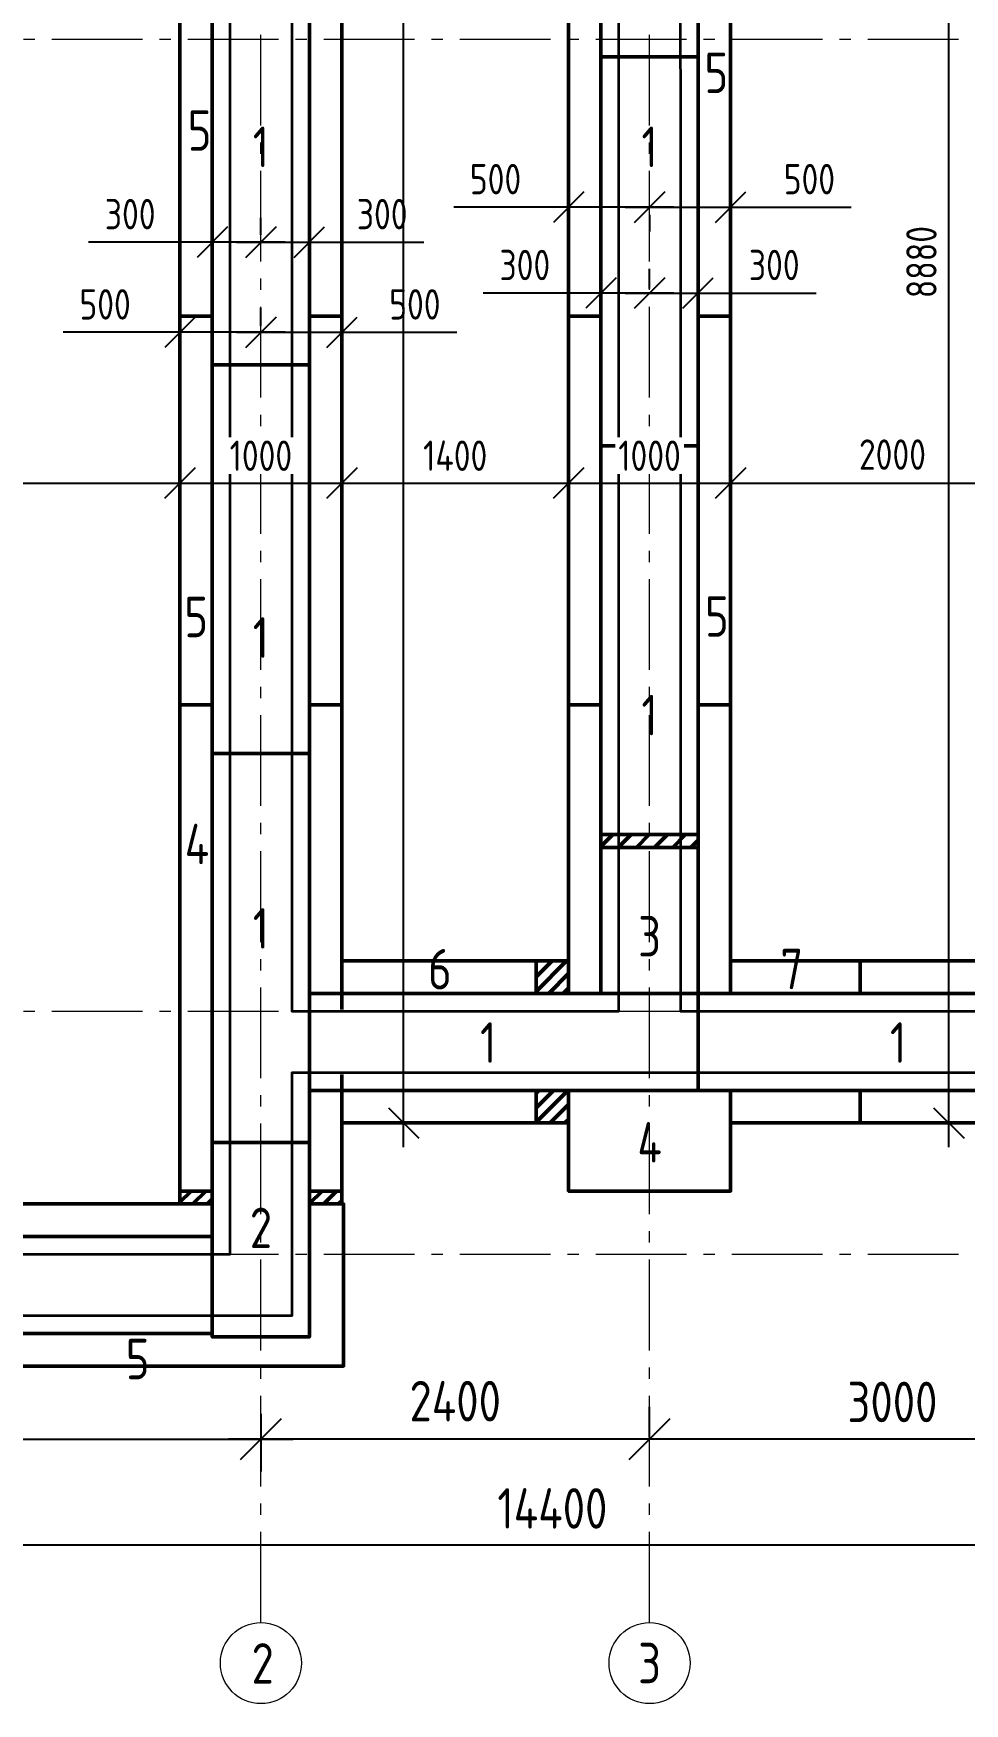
# Model space of a CAD drawing. Header units: millimetres. Extents: x 4900 to 46900, y 6489 to 36189.
# Drawn here: x 15318 to 21069, y 20044 to 30352 of the extents above; entities that cross this region are included whole.
import ezdxf

# ---------------------------------------------------------------- set-up
doc = ezdxf.new("R2010")
doc.units = ezdxf.units.MM
doc.linetypes.add('ГОСТ 2.303 6', pattern=[12, 8, -1.5, 1, -1.5])
for name, color, linetype, lineweight in [('Маркировка', 7, 'Continuous', 20), ('Размеры', 7, 'Continuous', 20), ('Стены', 7, 'Continuous', 35), ('ФБС', 4, 'Continuous', 50), ('ФЛ', 5, 'Continuous', 50)]:
    doc.layers.add(name, color=color, linetype=linetype, lineweight=lineweight)
doc.layers.add('Оси', color=3, linetype='Continuous')
doc.styles.add('ГОСТ 2.304', font='CS_Gost2304.shx')
doc.dimstyles.new('СПДС', dxfattribs={"dimscale": 100, "dimtxt": 2.5, "dimasz": 2.5, "dimexe": 2, "dimexo": 0.625, "dimgap": 1, "dimtad": 1, "dimdec": 0, "dimtxsty": 'ГОСТ 2.304', "dimblk": 'OBLIQUE', "dimblk1": 'OBLIQUE', "dimblk2": 'OBLIQUE', "dimcen": 2.5, "dimdle": 2, "dimadec": 0, "dimazin": 2, "dimtfac": 0.75, "dimtdec": 4, "dimtmove": 1, "dimatfit": 3, "dimfxl": 1, "dimtfill": 1, "dimtolj": 1, "dimarcsym": 1})

# ---------------------------------------------------------------- blocks, each defined once
blk = doc.blocks.new('_Oblique')
at = {"color": 0, "linetype": 'ByBlock', "lineweight": -2}
blk.add_line((-0.5, -0.5), (0.5, 0.5), dxfattribs=at)
blk = doc.blocks.new('*D26')
at = {"layer": 'Defpoints', "color": 0, "ltscale": 100}
for p in [(11323, 21895), (16723, 21895), (16723, 21676)]:
    blk.add_point(p, dxfattribs=at)
at = {"layer": 'Оси', "color": 0, "lineweight": -2, "ltscale": 100}
for p, q in [((11323, 21832), (11323, 21476)), ((16723, 21832), (16723, 21476)), ((11123, 21676), (16923, 21676))]:
    blk.add_line(p, q, dxfattribs=at)
at = {"layer": 'Оси', "color": 0, "lineweight": -2, "ltscale": 100, "xscale": 250, "yscale": 250, "zscale": 250, "rotation": 180}
blk.add_blockref('_Oblique', (11323, 21676), dxfattribs=at)
at = {"layer": 'Оси', "color": 0, "lineweight": -2, "ltscale": 100, "xscale": 250, "yscale": 250, "zscale": 250}
blk.add_blockref('_Oblique', (16723, 21676), dxfattribs=at)
at = {"layer": 'Оси', "color": 0, "lineweight": 20, "ltscale": 100, "insert": (14023, 21906), "char_height": 250, "attachment_point": 5, "style": 'ГОСТ 2.304', "bg_fill": 3, "box_fill_scale": 1.1, "bg_fill_color": 256, "bg_fill_true_color": 13158600, "bg_fill_transparency": 0}
blk.add_mtext('\\A1;5400', dxfattribs=at)
blk = doc.blocks.new('*D27')
at = {"layer": 'Defpoints', "color": 0, "ltscale": 100}
for p in [(16723, 21895), (16723, 21676), (19123, 21627)]:
    blk.add_point(p, dxfattribs=at)
at = {"layer": 'Оси', "color": 0, "lineweight": -2, "ltscale": 100}
for p, q in [((19123, 21689), (19123, 21876)), ((16723, 21832), (16723, 21476)), ((19323, 21676), (16523, 21676))]:
    blk.add_line(p, q, dxfattribs=at)
at = {"layer": 'Оси', "color": 0, "lineweight": -2, "ltscale": 100, "xscale": 250, "yscale": 250, "zscale": 250, "rotation": 180}
blk.add_blockref('_Oblique', (16723, 21676), dxfattribs=at)
at = {"layer": 'Оси', "color": 0, "lineweight": -2, "ltscale": 100, "xscale": 250, "yscale": 250, "zscale": 250}
blk.add_blockref('_Oblique', (19123, 21676), dxfattribs=at)
at = {"layer": 'Оси', "color": 0, "lineweight": 20, "ltscale": 100, "insert": (17923, 21911), "char_height": 250, "attachment_point": 5, "style": 'ГОСТ 2.304', "bg_fill": 3, "box_fill_scale": 1.1, "bg_fill_color": 256, "bg_fill_true_color": 13158600, "bg_fill_transparency": 0}
blk.add_mtext('\\A1;2400', dxfattribs=at)
blk = doc.blocks.new('*D28')
at = {"layer": 'Defpoints', "color": 0, "ltscale": 100}
for p in [(19123, 21676), (19123, 21676), (22123, 21627)]:
    blk.add_point(p, dxfattribs=at)
at = {"layer": 'Оси', "color": 0, "lineweight": -2, "ltscale": 100}
for p, q in [((19123, 21738), (19123, 21876)), ((22123, 21689), (22123, 21876)), ((22323, 21676), (18923, 21676))]:
    blk.add_line(p, q, dxfattribs=at)
at = {"layer": 'Оси', "color": 0, "lineweight": -2, "ltscale": 100, "xscale": 250, "yscale": 250, "zscale": 250, "rotation": 180}
blk.add_blockref('_Oblique', (19123, 21676), dxfattribs=at)
at = {"layer": 'Оси', "color": 0, "lineweight": -2, "ltscale": 100, "xscale": 250, "yscale": 250, "zscale": 250}
blk.add_blockref('_Oblique', (22123, 21676), dxfattribs=at)
at = {"layer": 'Оси', "color": 0, "lineweight": 20, "ltscale": 100, "insert": (20623, 21906), "char_height": 250, "attachment_point": 5, "style": 'ГОСТ 2.304', "bg_fill": 3, "box_fill_scale": 1.1, "bg_fill_color": 256, "bg_fill_true_color": 13158600, "bg_fill_transparency": 0}
blk.add_mtext('\\A1;3000', dxfattribs=at)
blk = doc.blocks.new('*D30')
at = {"layer": 'Defpoints', "color": 0, "ltscale": 100}
for p in [(11323, 21184), (25723, 21184), (25723, 21024)]:
    blk.add_point(p, dxfattribs=at)
at = {"layer": 'Оси', "color": 0, "lineweight": -2, "ltscale": 100}
for p, q in [((11323, 21121), (11323, 20824)), ((25723, 21121), (25723, 20824)), ((11123, 21024), (25923, 21024))]:
    blk.add_line(p, q, dxfattribs=at)
at = {"layer": 'Оси', "color": 0, "lineweight": -2, "ltscale": 100, "xscale": 250, "yscale": 250, "zscale": 250, "rotation": 180}
blk.add_blockref('_Oblique', (11323, 21024), dxfattribs=at)
at = {"layer": 'Оси', "color": 0, "lineweight": -2, "ltscale": 100, "xscale": 250, "yscale": 250, "zscale": 250}
blk.add_blockref('_Oblique', (25723, 21024), dxfattribs=at)
at = {"layer": 'Оси', "color": 0, "lineweight": 20, "ltscale": 100, "insert": (18523, 21249), "char_height": 250, "attachment_point": 5, "style": 'ГОСТ 2.304', "bg_fill": 3, "box_fill_scale": 1.1, "bg_fill_color": 256, "bg_fill_true_color": 13158600, "bg_fill_transparency": 0}
blk.add_mtext('\\A1;14400', dxfattribs=at)
blk = doc.blocks.new('*D48')
at = {"layer": 'Defpoints', "color": 0, "linetype": 'Continuous', "ltscale": 100}
for p in [(16423, 29064), (16423, 29063), (16723, 29063)]:
    blk.add_point(p, dxfattribs=at)
at = {"layer": 'Размеры', "color": 0, "linetype": 'Continuous', "lineweight": -2, "ltscale": 75}
for p, q in [((16423, 29110), (16423, 29214)), ((16723, 29110), (16723, 29214)), ((16423, 29064), (15659, 29064)), ((16873, 29064), (16273, 29064))]:
    blk.add_line(p, q, dxfattribs=at)
at = {"layer": 'Размеры', "color": 0, "linetype": 'Continuous', "lineweight": -2, "ltscale": 100, "xscale": 187.5, "yscale": 187.5, "zscale": 187.5, "rotation": 180}
blk.add_blockref('_Oblique', (16423, 29064), dxfattribs=at)
at = {"layer": 'Размеры', "color": 0, "linetype": 'Continuous', "lineweight": -2, "ltscale": 100, "xscale": 187.5, "yscale": 187.5, "zscale": 187.5}
blk.add_blockref('_Oblique', (16723, 29064), dxfattribs=at)
at = {"layer": 'Размеры', "color": 0, "linetype": 'Continuous', "ltscale": 100, "insert": (15916, 29237), "char_height": 187.5, "attachment_point": 5, "style": 'ГОСТ 2.304', "bg_fill": 3, "box_fill_scale": 1.1, "bg_fill_color": 256, "bg_fill_true_color": 13158600, "bg_fill_transparency": 0}
blk.add_mtext('\\A1;300', dxfattribs=at)
blk = doc.blocks.new('*D49')
at = {"layer": 'Defpoints', "color": 0, "linetype": 'Continuous', "ltscale": 100}
for p in [(16723, 29064), (17023, 29064), (17023, 29064)]:
    blk.add_point(p, dxfattribs=at)
at = {"layer": 'Размеры', "color": 0, "linetype": 'Continuous', "lineweight": -2, "ltscale": 75}
for p, q in [((16723, 29111), (16723, 29214)), ((17023, 29111), (17023, 29214)), ((16573, 29064), (17173, 29064)), ((17023, 29064), (17730, 29064))]:
    blk.add_line(p, q, dxfattribs=at)
at = {"layer": 'Размеры', "color": 0, "linetype": 'Continuous', "lineweight": -2, "ltscale": 100, "xscale": 187.5, "yscale": 187.5, "zscale": 187.5, "rotation": 180}
blk.add_blockref('_Oblique', (16723, 29064), dxfattribs=at)
at = {"layer": 'Размеры', "color": 0, "linetype": 'Continuous', "lineweight": -2, "ltscale": 100, "xscale": 187.5, "yscale": 187.5, "zscale": 187.5}
blk.add_blockref('_Oblique', (17023, 29064), dxfattribs=at)
at = {"layer": 'Размеры', "color": 0, "linetype": 'Continuous', "ltscale": 100, "insert": (17472, 29237), "char_height": 187.5, "attachment_point": 5, "style": 'ГОСТ 2.304', "bg_fill": 3, "box_fill_scale": 1.1, "bg_fill_color": 256, "bg_fill_true_color": 13158600, "bg_fill_transparency": 0}
blk.add_mtext('\\A1;300', dxfattribs=at)
blk = doc.blocks.new('*D50')
at = {"layer": 'Defpoints', "color": 0, "linetype": 'Continuous', "ltscale": 75}
for p in [(19123, 28730), (19423, 28750), (19423, 28730)]:
    blk.add_point(p, dxfattribs=at)
at = {"layer": 'Размеры', "color": 0, "linetype": 'Continuous', "lineweight": -2, "ltscale": 75}
for p, q in [((19123, 28777), (19123, 28900)), ((19423, 28777), (19423, 28900)), ((18973, 28750), (19573, 28750)), ((19423, 28750), (20151, 28750))]:
    blk.add_line(p, q, dxfattribs=at)
at = {"layer": 'Размеры', "color": 0, "linetype": 'Continuous', "lineweight": -2, "ltscale": 75, "xscale": 187.5, "yscale": 187.5, "zscale": 187.5, "rotation": 180}
blk.add_blockref('_Oblique', (19123, 28750), dxfattribs=at)
at = {"layer": 'Размеры', "color": 0, "linetype": 'Continuous', "lineweight": -2, "ltscale": 75, "xscale": 187.5, "yscale": 187.5, "zscale": 187.5}
blk.add_blockref('_Oblique', (19423, 28750), dxfattribs=at)
at = {"layer": 'Размеры', "color": 0, "linetype": 'Continuous', "ltscale": 75, "insert": (19893, 28923), "char_height": 187.5, "attachment_point": 5, "style": 'ГОСТ 2.304', "bg_fill": 3, "box_fill_scale": 1.1, "bg_fill_color": 256, "bg_fill_true_color": 13158600, "bg_fill_transparency": 0}
blk.add_mtext('\\A1;300', dxfattribs=at)
blk = doc.blocks.new('*D51')
at = {"layer": 'Defpoints', "color": 0, "linetype": 'Continuous', "ltscale": 75}
for p in [(18823, 28750), (18823, 28750), (19123, 28750)]:
    blk.add_point(p, dxfattribs=at)
at = {"layer": 'Размеры', "color": 0, "linetype": 'Continuous', "lineweight": -2, "ltscale": 75}
for p, q in [((18823, 28797), (18823, 28900)), ((19123, 28797), (19123, 28900)), ((18823, 28750), (18096, 28750)), ((19273, 28750), (18673, 28750))]:
    blk.add_line(p, q, dxfattribs=at)
at = {"layer": 'Размеры', "color": 0, "linetype": 'Continuous', "lineweight": -2, "ltscale": 75, "xscale": 187.5, "yscale": 187.5, "zscale": 187.5, "rotation": 180}
blk.add_blockref('_Oblique', (18823, 28750), dxfattribs=at)
at = {"layer": 'Размеры', "color": 0, "linetype": 'Continuous', "lineweight": -2, "ltscale": 75, "xscale": 187.5, "yscale": 187.5, "zscale": 187.5}
blk.add_blockref('_Oblique', (19123, 28750), dxfattribs=at)
at = {"layer": 'Размеры', "color": 0, "linetype": 'Continuous', "ltscale": 75, "insert": (18353, 28923), "char_height": 187.5, "attachment_point": 5, "style": 'ГОСТ 2.304', "bg_fill": 3, "box_fill_scale": 1.1, "bg_fill_color": 256, "bg_fill_true_color": 13158600, "bg_fill_transparency": 0}
blk.add_mtext('\\A1;300', dxfattribs=at)
blk = doc.blocks.new('*D57')
at = {"layer": 'Defpoints', "color": 0, "linetype": 'Continuous', "ltscale": 75}
for p in [(16723, 28501), (17223, 28508), (17223, 28501)]:
    blk.add_point(p, dxfattribs=at)
at = {"layer": 'Размеры', "color": 0, "linetype": 'Continuous', "lineweight": -2, "ltscale": 75}
for p, q in [((16723, 28547), (16723, 28658)), ((17223, 28547), (17223, 28658)), ((16573, 28508), (17373, 28508)), ((17223, 28508), (17932, 28508))]:
    blk.add_line(p, q, dxfattribs=at)
at = {"layer": 'Размеры', "color": 0, "linetype": 'Continuous', "lineweight": -2, "ltscale": 75, "xscale": 187.5, "yscale": 187.5, "zscale": 187.5, "rotation": 180}
blk.add_blockref('_Oblique', (16723, 28508), dxfattribs=at)
at = {"layer": 'Размеры', "color": 0, "linetype": 'Continuous', "lineweight": -2, "ltscale": 75, "xscale": 187.5, "yscale": 187.5, "zscale": 187.5}
blk.add_blockref('_Oblique', (17223, 28508), dxfattribs=at)
at = {"layer": 'Размеры', "color": 0, "linetype": 'Continuous', "ltscale": 75, "insert": (17674, 28680), "char_height": 187.5, "attachment_point": 5, "style": 'ГОСТ 2.304', "bg_fill": 3, "box_fill_scale": 1.1, "bg_fill_color": 256, "bg_fill_true_color": 13158600, "bg_fill_transparency": 0}
blk.add_mtext('\\A1;500', dxfattribs=at)
blk = doc.blocks.new('*D58')
at = {"layer": 'Defpoints', "color": 0, "linetype": 'Continuous', "ltscale": 75}
for p in [(16223, 28508), (16223, 28505), (16723, 28505)]:
    blk.add_point(p, dxfattribs=at)
at = {"layer": 'Размеры', "color": 0, "linetype": 'Continuous', "lineweight": -2, "ltscale": 75}
for p, q in [((16223, 28551), (16223, 28658)), ((16723, 28551), (16723, 28658)), ((16223, 28508), (15503, 28508)), ((16873, 28508), (16073, 28508))]:
    blk.add_line(p, q, dxfattribs=at)
at = {"layer": 'Размеры', "color": 0, "linetype": 'Continuous', "lineweight": -2, "ltscale": 75, "xscale": 187.5, "yscale": 187.5, "zscale": 187.5, "rotation": 180}
blk.add_blockref('_Oblique', (16223, 28508), dxfattribs=at)
at = {"layer": 'Размеры', "color": 0, "linetype": 'Continuous', "lineweight": -2, "ltscale": 75, "xscale": 187.5, "yscale": 187.5, "zscale": 187.5}
blk.add_blockref('_Oblique', (16723, 28508), dxfattribs=at)
at = {"layer": 'Размеры', "color": 0, "linetype": 'Continuous', "ltscale": 75, "insert": (15761, 28680), "char_height": 187.5, "attachment_point": 5, "style": 'ГОСТ 2.304', "bg_fill": 3, "box_fill_scale": 1.1, "bg_fill_color": 256, "bg_fill_true_color": 13158600, "bg_fill_transparency": 0}
blk.add_mtext('\\A1;500', dxfattribs=at)
blk = doc.blocks.new('*D59')
at = {"layer": 'Defpoints', "color": 0, "linetype": 'Continuous', "ltscale": 75}
for p in [(19123, 29280), (19623, 29280), (19623, 29280)]:
    blk.add_point(p, dxfattribs=at)
at = {"layer": 'Размеры', "color": 0, "linetype": 'Continuous', "lineweight": -2, "ltscale": 75}
for p, q in [((18973, 29280), (19773, 29280)), ((19623, 29280), (20368, 29280)), ((19123, 29233), (19123, 29130)), ((19623, 29233), (19623, 29130))]:
    blk.add_line(p, q, dxfattribs=at)
at = {"layer": 'Размеры', "color": 0, "linetype": 'Continuous', "lineweight": -2, "ltscale": 75, "xscale": 187.5, "yscale": 187.5, "zscale": 187.5, "rotation": 180}
blk.add_blockref('_Oblique', (19123, 29280), dxfattribs=at)
at = {"layer": 'Размеры', "color": 0, "linetype": 'Continuous', "lineweight": -2, "ltscale": 75, "xscale": 187.5, "yscale": 187.5, "zscale": 187.5}
blk.add_blockref('_Oblique', (19623, 29280), dxfattribs=at)
at = {"layer": 'Размеры', "color": 0, "linetype": 'Continuous', "ltscale": 75, "insert": (20110, 29453), "char_height": 187.5, "attachment_point": 5, "style": 'ГОСТ 2.304', "bg_fill": 3, "box_fill_scale": 1.1, "bg_fill_color": 256, "bg_fill_true_color": 13158600, "bg_fill_transparency": 0}
blk.add_mtext('\\A1;500', dxfattribs=at)
blk = doc.blocks.new('*D60')
at = {"layer": 'Defpoints', "color": 0, "linetype": 'Continuous', "ltscale": 75}
for p in [(18623, 29280), (18623, 29280), (19123, 29280)]:
    blk.add_point(p, dxfattribs=at)
at = {"layer": 'Размеры', "color": 0, "linetype": 'Continuous', "lineweight": -2, "ltscale": 75}
for p, q in [((18623, 29280), (17914, 29280)), ((19273, 29280), (18473, 29280)), ((18623, 29233), (18623, 29130)), ((19123, 29233), (19123, 29130))]:
    blk.add_line(p, q, dxfattribs=at)
at = {"layer": 'Размеры', "color": 0, "linetype": 'Continuous', "lineweight": -2, "ltscale": 75, "xscale": 187.5, "yscale": 187.5, "zscale": 187.5, "rotation": 180}
blk.add_blockref('_Oblique', (18623, 29280), dxfattribs=at)
at = {"layer": 'Размеры', "color": 0, "linetype": 'Continuous', "lineweight": -2, "ltscale": 75, "xscale": 187.5, "yscale": 187.5, "zscale": 187.5}
blk.add_blockref('_Oblique', (19123, 29280), dxfattribs=at)
at = {"layer": 'Размеры', "color": 0, "linetype": 'Continuous', "ltscale": 75, "insert": (18172, 29453), "char_height": 187.5, "attachment_point": 5, "style": 'ГОСТ 2.304', "bg_fill": 3, "box_fill_scale": 1.1, "bg_fill_color": 256, "bg_fill_true_color": 13158600, "bg_fill_transparency": 0}
blk.add_mtext('\\A1;500', dxfattribs=at)
blk = doc.blocks.new('*D99')
at = {"layer": 'Defpoints', "color": 0, "linetype": 'Continuous', "ltscale": 75}
for p in [(11833, 27577), (16223, 27577), (16223, 27577)]:
    blk.add_point(p, dxfattribs=at)
at = {"layer": 'Маркировка', "color": 0, "linetype": 'Continuous', "lineweight": -2, "ltscale": 75}
for p, q in [((11833, 27624), (11833, 27727)), ((16223, 27624), (16223, 27727)), ((11683, 27577), (16373, 27577))]:
    blk.add_line(p, q, dxfattribs=at)
at = {"layer": 'Маркировка', "color": 0, "linetype": 'Continuous', "lineweight": -2, "ltscale": 75, "xscale": 187.5, "yscale": 187.5, "zscale": 187.5, "rotation": 180}
blk.add_blockref('_Oblique', (11833, 27577), dxfattribs=at)
at = {"layer": 'Маркировка', "color": 0, "linetype": 'Continuous', "lineweight": -2, "ltscale": 75, "xscale": 187.5, "yscale": 187.5, "zscale": 187.5}
blk.add_blockref('_Oblique', (16223, 27577), dxfattribs=at)
at = {"layer": 'Маркировка', "color": 0, "linetype": 'Continuous', "ltscale": 75, "insert": (14028, 27751), "char_height": 187.5, "attachment_point": 5, "style": 'ГОСТ 2.304', "bg_fill": 3, "box_fill_scale": 1.1, "bg_fill_color": 256, "bg_fill_true_color": 13158600, "bg_fill_transparency": 0}
blk.add_mtext('\\A1;4390', dxfattribs=at)
blk = doc.blocks.new('*D100')
at = {"layer": 'Defpoints', "color": 0, "linetype": 'Continuous', "ltscale": 75}
for p in [(16223, 27577), (17223, 27577), (17223, 27577)]:
    blk.add_point(p, dxfattribs=at)
at = {"layer": 'Маркировка', "color": 0, "linetype": 'Continuous', "lineweight": -2, "ltscale": 75}
for p, q in [((16223, 27624), (16223, 27727)), ((17223, 27624), (17223, 27727)), ((16073, 27577), (17373, 27577))]:
    blk.add_line(p, q, dxfattribs=at)
at = {"layer": 'Маркировка', "color": 0, "linetype": 'Continuous', "lineweight": -2, "ltscale": 75, "xscale": 187.5, "yscale": 187.5, "zscale": 187.5, "rotation": 180}
blk.add_blockref('_Oblique', (16223, 27577), dxfattribs=at)
at = {"layer": 'Маркировка', "color": 0, "linetype": 'Continuous', "lineweight": -2, "ltscale": 75, "xscale": 187.5, "yscale": 187.5, "zscale": 187.5}
blk.add_blockref('_Oblique', (17223, 27577), dxfattribs=at)
at = {"layer": 'Маркировка', "color": 0, "linetype": 'Continuous', "ltscale": 75, "insert": (16723, 27746), "char_height": 187.5, "attachment_point": 5, "style": 'ГОСТ 2.304', "bg_fill": 3, "box_fill_scale": 1.1, "bg_fill_color": 256, "bg_fill_true_color": 13158600, "bg_fill_transparency": 0}
blk.add_mtext('\\A1;1000', dxfattribs=at)
blk = doc.blocks.new('*D101')
at = {"layer": 'Defpoints', "color": 0, "linetype": 'Continuous', "ltscale": 75}
for p in [(17223, 27577), (18623, 27577), (18623, 27577)]:
    blk.add_point(p, dxfattribs=at)
at = {"layer": 'Маркировка', "color": 0, "linetype": 'Continuous', "lineweight": -2, "ltscale": 75}
for p, q in [((17223, 27624), (17223, 27727)), ((18623, 27624), (18623, 27727)), ((17073, 27577), (18773, 27577))]:
    blk.add_line(p, q, dxfattribs=at)
at = {"layer": 'Маркировка', "color": 0, "linetype": 'Continuous', "lineweight": -2, "ltscale": 75, "xscale": 187.5, "yscale": 187.5, "zscale": 187.5, "rotation": 180}
blk.add_blockref('_Oblique', (17223, 27577), dxfattribs=at)
at = {"layer": 'Маркировка', "color": 0, "linetype": 'Continuous', "lineweight": -2, "ltscale": 75, "xscale": 187.5, "yscale": 187.5, "zscale": 187.5}
blk.add_blockref('_Oblique', (18623, 27577), dxfattribs=at)
at = {"layer": 'Маркировка', "color": 0, "linetype": 'Continuous', "ltscale": 75, "insert": (17923, 27746), "char_height": 187.5, "attachment_point": 5, "style": 'ГОСТ 2.304', "bg_fill": 3, "box_fill_scale": 1.1, "bg_fill_color": 256, "bg_fill_true_color": 13158600, "bg_fill_transparency": 0}
blk.add_mtext('\\A1;1400', dxfattribs=at)
blk = doc.blocks.new('*D102')
at = {"layer": 'Defpoints', "color": 0, "linetype": 'Continuous', "ltscale": 75}
for p in [(18623, 27577), (19623, 27577), (19623, 27577)]:
    blk.add_point(p, dxfattribs=at)
at = {"layer": 'Маркировка', "color": 0, "linetype": 'Continuous', "lineweight": -2, "ltscale": 75}
for p, q in [((18623, 27624), (18623, 27727)), ((19623, 27624), (19623, 27727)), ((18473, 27577), (19773, 27577))]:
    blk.add_line(p, q, dxfattribs=at)
at = {"layer": 'Маркировка', "color": 0, "linetype": 'Continuous', "lineweight": -2, "ltscale": 75, "xscale": 187.5, "yscale": 187.5, "zscale": 187.5, "rotation": 180}
blk.add_blockref('_Oblique', (18623, 27577), dxfattribs=at)
at = {"layer": 'Маркировка', "color": 0, "linetype": 'Continuous', "lineweight": -2, "ltscale": 75, "xscale": 187.5, "yscale": 187.5, "zscale": 187.5}
blk.add_blockref('_Oblique', (19623, 27577), dxfattribs=at)
at = {"layer": 'Маркировка', "color": 0, "linetype": 'Continuous', "ltscale": 75, "insert": (19123, 27746), "char_height": 187.5, "attachment_point": 5, "style": 'ГОСТ 2.304', "bg_fill": 3, "box_fill_scale": 1.1, "bg_fill_color": 256, "bg_fill_true_color": 13158600, "bg_fill_transparency": 0}
blk.add_mtext('\\A1;1000', dxfattribs=at)
blk = doc.blocks.new('*D103')
at = {"layer": 'Defpoints', "color": 0, "linetype": 'Continuous', "ltscale": 75}
for p in [(19623, 27577), (21623, 27577), (21623, 27577)]:
    blk.add_point(p, dxfattribs=at)
at = {"layer": 'Маркировка', "color": 0, "linetype": 'Continuous', "lineweight": -2, "ltscale": 75}
for p, q in [((19623, 27624), (19623, 27727)), ((21623, 27624), (21623, 27727)), ((19473, 27577), (21773, 27577))]:
    blk.add_line(p, q, dxfattribs=at)
at = {"layer": 'Маркировка', "color": 0, "linetype": 'Continuous', "lineweight": -2, "ltscale": 75, "xscale": 187.5, "yscale": 187.5, "zscale": 187.5, "rotation": 180}
blk.add_blockref('_Oblique', (19623, 27577), dxfattribs=at)
at = {"layer": 'Маркировка', "color": 0, "linetype": 'Continuous', "lineweight": -2, "ltscale": 75, "xscale": 187.5, "yscale": 187.5, "zscale": 187.5}
blk.add_blockref('_Oblique', (21623, 27577), dxfattribs=at)
at = {"layer": 'Маркировка', "color": 0, "linetype": 'Continuous', "ltscale": 75, "insert": (20623, 27753), "char_height": 187.5, "attachment_point": 5, "style": 'ГОСТ 2.304', "bg_fill": 3, "box_fill_scale": 1.1, "bg_fill_color": 256, "bg_fill_true_color": 13158600, "bg_fill_transparency": 0}
blk.add_mtext('\\A1;2000', dxfattribs=at)
blk = doc.blocks.new('*D107')
at = {"layer": 'Defpoints', "color": 0, "linetype": 'Continuous', "ltscale": 75}
for p in [(17504, 33408), (17604, 33408), (17504, 23628)]:
    blk.add_point(p, dxfattribs=at)
at = {"layer": 'Маркировка', "color": 0, "linetype": 'Continuous', "lineweight": -2, "ltscale": 75}
for p, q in [((17604, 23478), (17604, 33558)), ((17551, 33408), (17754, 33408)), ((17551, 23628), (17754, 23628))]:
    blk.add_line(p, q, dxfattribs=at)
at = {"layer": 'Маркировка', "color": 0, "linetype": 'Continuous', "lineweight": -2, "ltscale": 75, "xscale": 187.5, "yscale": 187.5, "zscale": 187.5}
for p, rotation in [((17604, 33408), 90), ((17604, 23628), 270)]:
    blk.add_blockref('_Oblique', p, dxfattribs=dict(at, rotation=rotation))
at = {"layer": 'Маркировка', "color": 0, "linetype": 'Continuous', "ltscale": 75, "insert": (17430, 30644), "char_height": 187.5, "attachment_point": 5, "rotation": 90, "style": 'ГОСТ 2.304', "bg_fill": 3, "box_fill_scale": 1.1, "bg_fill_color": 256, "bg_fill_true_color": 13158600, "bg_fill_transparency": 0}
blk.add_mtext('\\A1;9780', dxfattribs=at)
blk = doc.blocks.new('*D108')
at = {"layer": 'Defpoints', "color": 0, "linetype": 'Continuous', "ltscale": 75}
for p in [(20971, 32508), (21023, 32508), (21023, 23628)]:
    blk.add_point(p, dxfattribs=at)
at = {"layer": 'Маркировка', "color": 0, "linetype": 'Continuous', "lineweight": -2, "ltscale": 75}
for p, q in [((20971, 23478), (20971, 32658)), ((20976, 32508), (20821, 32508)), ((20976, 23628), (20821, 23628))]:
    blk.add_line(p, q, dxfattribs=at)
at = {"layer": 'Маркировка', "color": 0, "linetype": 'Continuous', "lineweight": -2, "ltscale": 75, "xscale": 187.5, "yscale": 187.5, "zscale": 187.5}
for p, rotation in [((20971, 32508), 90), ((20971, 23628), 270)]:
    blk.add_blockref('_Oblique', p, dxfattribs=dict(at, rotation=rotation))
at = {"layer": 'Маркировка', "color": 0, "linetype": 'Continuous', "ltscale": 75, "insert": (20802, 28941), "char_height": 187.5, "attachment_point": 5, "rotation": 90, "style": 'ГОСТ 2.304', "bg_fill": 3, "box_fill_scale": 1.1, "bg_fill_color": 256, "bg_fill_true_color": 13158600, "bg_fill_transparency": 0}
blk.add_mtext('\\A1;8880', dxfattribs=at)

msp = doc.modelspace()

# ---------------------------------------------------------------- hatches: boundary and pattern name
at = {"layer": 'ФБС', "linetype": 'Continuous', "ltscale": 100}
h = msp.add_hatch(dxfattribs=at)
h.set_pattern_fill('ANSI31', color=256, scale=25)
h.paths.add_polyline_path([(16423, 30807.7), (16533, 30807.7), (16533, 30707.7), (16423.2, 30707.7), (16423, 30707.7)])
h.paths.add_polyline_path([(16533, 30707.7), (16533, 30807.7), (16723.2, 30807.7), (16723.2, 30707.7)])
h.paths.add_polyline_path([(16913.2, 30707.7), (16723.2, 30707.7), (16723.2, 30807.7), (16913.2, 30807.7)])
h.paths.add_polyline_path([(17023.2, 30807.7), (17023.2, 30707.7), (16913.2, 30707.7), (16913.2, 30807.7)])
h.paths.add_polyline_path([(18933.2, 25327.7), (18823.2, 25327.7), (18823.2, 25407.7), (18933.2, 25407.7)])
h.paths.add_polyline_path([(18933.2, 25327.7), (18933.2, 25407.7), (19123.2, 25407.7), (19123.2, 25327.7)])
h.paths.add_polyline_path([(19123.2, 25407.7), (19313.2, 25407.7), (19313.2, 25327.7), (19123.2, 25327.7)])
h.paths.add_polyline_path([(19423.2, 25407.7), (19423.2, 25327.7), (19313.2, 25327.7), (19313.2, 25407.7)])
h.paths.add_polyline_path([(22123.2, 29907.7), (22123.2, 29807.7), (21933.1, 29807.7), (21933.1, 29907.7)])
h.paths.add_polyline_path([(21823, 29807.7), (21823, 29907.7), (21933.1, 29907.7), (21933.1, 29807.7)])
h.paths.add_polyline_path([(22123.2, 29907.7), (22313.2, 29907.7), (22313.2, 29807.7), (22123.2, 29807.7)])
h.paths.add_polyline_path([(22423, 29807.7), (22313.2, 29807.7), (22313.2, 29907.7), (22423, 29907.7)])
h.paths.add_polyline_path([(25523.2, 25407.7), (25723.2, 25407.7), (25723.2, 25327.7), (25523.2, 25327.7)])
h.paths.add_polyline_path([(25523.2, 25407.7), (25523.2, 25327.7), (25413.2, 25327.7), (25413.2, 25407.7)])
h.paths.add_polyline_path([(25903.2, 25327.7), (25723.2, 25327.7), (25723.2, 25407.7), (25903.2, 25407.7)])
h.paths.add_polyline_path([(25903.2, 25327.7), (25903.2, 25407.7), (26013.2, 25407.7), (26013.2, 25327.7)])
at = {"layer": 'ФЛ', "linetype": 'Continuous', "ltscale": 100}
h = msp.add_hatch(dxfattribs=at)
h.set_pattern_fill('ANSI31', color=256, scale=20)
edge = h.paths.add_edge_path()
edge.add_line((16033.2, 32507.7), (16033.2, 32307.7))
edge.add_line((16033.2, 32507.7), (16223.2, 32507.7))
edge.add_line((16223.2, 32507.7), (16223.2, 32307.7))
edge.add_line((16033.2, 32307.7), (16223.2, 32307.7))
edge = h.paths.add_edge_path()
edge.add_line((16223.2, 31507.7), (16033.2, 31507.7))
edge.add_line((16033.2, 31707.7), (16033.2, 31507.7))
edge.add_line((16223.2, 31707.7), (16033.2, 31707.7))
edge.add_line((16223.2, 31707.7), (16223.2, 31507.7))
edge = h.paths.add_edge_path()
edge.add_line((18423.2, 32607.7), (18423.2, 32407.7))
edge.add_line((18623.2, 32607.7), (18423.2, 32607.7))
edge.add_line((18623.2, 32407.7), (18623.2, 32607.7))
edge.add_line((18623.2, 32407.7), (18423.2, 32407.7))
edge = h.paths.add_edge_path()
edge.add_line((18423.2, 33407.7), (18623.2, 33407.7))
edge.add_line((18623.2, 33407.7), (18623.2, 33207.7))
edge.add_line((18423.2, 33207.7), (18623.2, 33207.7))
edge.add_line((18423.2, 33407.7), (18423.2, 33207.7))
edge = h.paths.add_edge_path()
edge.add_line((25223.2, 23627.7), (25023.2, 23627.7))
edge.add_line((25023.2, 23827.7), (25023.2, 23627.7))
edge.add_line((25223.2, 23827.7), (25023.2, 23827.7))
edge.add_line((25223.2, 23627.7), (25223.2, 23827.7))
edge = h.paths.add_edge_path()
edge.add_line((25223.2, 24427.7), (25223.2, 24627.7))
edge.add_line((25023.2, 24427.7), (25223.2, 24427.7))
edge.add_line((25023.2, 24627.7), (25023.2, 24427.7))
edge.add_line((25023.2, 24627.7), (25223.2, 24627.7))
edge = h.paths.add_edge_path()
edge.add_line((18423.2, 24427.7), (18623.2, 24427.7))
edge.add_line((18423.2, 24427.7), (18423.2, 24627.7))
edge.add_line((18423.2, 24627.7), (18623.2, 24627.7))
edge.add_line((18623.2, 24627.7), (18623.2, 24427.7))
edge = h.paths.add_edge_path()
edge.add_line((18623.2, 23827.7), (18423.2, 23827.7))
edge.add_line((18623.2, 23827.7), (18623.2, 23627.7))
edge.add_line((18623.2, 23627.7), (18423.2, 23627.7))
edge.add_line((18423.2, 23627.7), (18423.2, 23827.7))
edge = h.paths.add_edge_path()
edge.add_line((17223.2, 23207.7), (17023.2, 23207.7))
edge.add_line((17223.2, 23207.7), (17223.2, 23127.7))
edge.add_line((17223.2, 23127.7), (17023.2, 23127.7))
edge.add_line((17023.2, 23207.7), (17023.2, 23127.7))
edge = h.paths.add_edge_path()
edge.add_line((16223.2, 23127.7), (16223.2, 23207.7))
edge.add_line((16223.2, 23207.7), (16423, 23207.7))
edge.add_line((16423, 23127.7), (16423, 23207.7))
edge.add_line((16423, 23127.7), (16223.2, 23127.7))

# ---------------------------------------------------------------- linework, layer by layer
at = {"layer": 'Оси', "color": 3, "linetype": 'ГОСТ 2.303 6', "lineweight": 20, "ltscale": 70}
for p, q in [((19123.2, 20544.3), (19123.2, 33442.2)), ((8711.8, 30317.7), (26711.8, 30317.7)), ((8711.8, 24317.7), (26711.8, 24317.7)), ((8711.8, 22817.7), (26711.8, 22817.7))]:
    msp.add_line(p, q, dxfattribs=at)
at = {"layer": 'Оси', "color": 3, "lineweight": 20, "ltscale": 100}
for centre in [(16723.2, 20294.3), (19123.2, 20294.3)]:
    msp.add_circle(centre, 250, dxfattribs=at)
at = {"layer": 'Стены', "ltscale": 100}
msp.add_line((18933.2, 24317.7), (18933.2, 24557.7), dxfattribs=at)
for points in [[(11143.2, 28357.7), (11143, 32197.7), (16533.2, 32197.7), (16533.2, 33097.7), (16913.2, 33097.7), (16913.2, 33097.7), (18933.2, 33097.7), (18933.2, 33097.7), (19313.2, 33097.7), (19313.1, 32197.7), (22313, 32197.7), (22313.2, 30697.7), (25903.2, 30697.7), (25903.2, 29437.7), (25903.2, 23937.7), (25273.2, 23937.7), (18293.2, 23937.7), (16913.2, 23937.7), (16913.2, 22437.7), (14873.2, 22437.7), (11143.2, 22437.7), (11143.2, 28362.7)], [(18933, 31817.7), (18933.2, 32717.7), (16913.2, 32717.7), (16913.2, 28007.7), (16913.2, 24317.7), (17293.2, 24317.7), (18933.2, 24317.7), (18933.2, 28447.7), (18933, 31817.7)], [(11523.2, 31817.7), (11523.2, 28357.7), (11523.2, 22817.7), (14873.2, 22817.7), (16533.2, 22817.7), (16533, 28007.7), (16533, 31817.7), (16033, 31817.7), (11523, 31817.7)]]:
    msp.add_lwpolyline(points, dxfattribs=at)
at = {"layer": 'Стены', "ltscale": 100, "extrusion": (0, 0, -1)}
msp.add_lwpolyline([(-19313, 31817.7), (-19313, 31817.7), (-19313.2, 28447.7), (-19313.2, 24317.7), (-19813.2, 24317.7), (-21933.2, 24317.7), (-21933.2, 25452.7), (-21933.2, 26937.7), (-21933.2, 27312.7), (-21933, 31817.7), (-21513, 31817.7), (-19313, 31817.7), (-19313, 31817.7)], dxfattribs=at)
at = {"layer": 'ФБС', "ltscale": 100}
for points in [[(18823.2, 32607.7), (19423.2, 32607.7), (19423.2, 30207.7), (18823.2, 30207.7)], [(16423.2, 30707.7), (17023.2, 30707.7), (17023.2, 28307.7), (16423.2, 28307.7)], [(18823.2, 30207.7), (19423.2, 30207.7), (19423.2, 27807.7), (18823.2, 27807.7)], [(16423.2, 28307.7), (17023.2, 28307.7), (17023.2, 25907.7), (16423.2, 25907.7)], [(18823.2, 27807.7), (19423.2, 27807.7), (19423.2, 25407.7), (18823.2, 25407.7)], [(16423.2, 25907.7), (17023.2, 25907.7), (17023.2, 23507.7), (16423.2, 23507.7)], [(17023.2, 23827.7), (17023.2, 24427.7), (19423.2, 24427.7), (19423.2, 23827.7)], [(19423.2, 23827.7), (19423.2, 24427.7), (21823.2, 24427.7), (21823.2, 23827.7)], [(16423, 23507.7), (17023.2, 23507.7), (17023.2, 22307.7), (16423, 22307.7)], [(14033, 22327.7), (14033, 22927.7), (16423, 22927.7), (16423, 22327.7)]]:
    msp.add_lwpolyline(points, close=True, dxfattribs=at)
at = {"layer": 'ФБС', "linetype": 'Continuous', "ltscale": 100}
for points in [[(18823.2, 25407.7), (19423.2, 25407.7), (19423.2, 25327.7), (18823.2, 25327.7)], [(18823.2, 24427.7), (19423.2, 24427.7), (19423.2, 25327.7), (18823.2, 25327.7)]]:
    msp.add_lwpolyline(points, close=True, dxfattribs=at)
at = {"layer": 'ФЛ', "linetype": 'Continuous', "ltscale": 100}
for points in [[(16423, 23207.7), (16223.2, 23207.7), (16223.2, 26207.7), (16423.2, 26207.7)], [(17023.2, 26207.7), (17223.2, 26207.7), (17223.2, 24327.7)], [(18623.2, 24427.7), (18623.2, 26207.7), (18823.2, 26207.7)], [(19423.2, 26207.7), (19623.2, 26207.7), (19623.2, 24427.7)], [(17223.2, 24327.7), (17223.2, 24627.7), (18423.2, 24627.7), (18423.2, 24427.7)], [(18423.2, 24427.7), (18423.2, 24627.7), (18623.2, 24627.7), (18623.2, 24427.7)], [(19623.2, 24427.7), (19623.2, 24627.7), (20423.2, 24627.7), (20423.2, 24427.7)], [(20423.2, 24427.7), (20423.2, 24627.7), (21623.2, 24627.7), (21623.2, 24427.7)], [(17223.2, 23927.7), (17223.2, 23207.7), (17023.2, 23207.7)], [(18423.2, 23827.7), (18423.2, 23627.7), (17223.2, 23627.7), (17223.2, 23927.7)], [(18623.2, 23827.7), (18623.2, 23627.7), (18423.2, 23627.7), (18423.2, 23827.7)], [(19623.2, 23827.7), (19623.2, 23207.7), (18623.2, 23207.7), (18623.2, 23827.7)], [(20423.2, 23827.7), (20423.2, 23627.7), (19623.2, 23627.7), (19623.2, 23827.7)], [(21623.2, 23827.7), (21623.2, 23627.7), (20423.2, 23627.7), (20423.2, 23827.7)], [(16423, 23127.7), (16223.2, 23127.7), (16223.2, 23207.7), (16423, 23207.7)], [(17023.2, 23207.7), (17223.2, 23207.7), (17223.2, 23127.7), (17023.2, 23127.7)], [(16423, 23127.7), (14833.2, 23127.7), (14833.2, 22927.7)], [(14833.2, 22327.7), (14833.2, 22127.7), (17233.2, 22127.7), (17233.2, 23127.7), (17023.2, 23127.7)]]:
    msp.add_lwpolyline(points, dxfattribs=at)

# ---------------------------------------------------------------- texts
at = {"layer": 'Маркировка', "linetype": 'Continuous', "ltscale": 100, "char_height": 250, "width": 242.667, "attachment_point": 5, "style": 'ГОСТ 2.304'}
for s, insert in [('5', (19535.4, 30109)), ('5', (16344.4, 29752.9)), ('1', (16723.2, 29652.4)), ('5', (16323.5, 26750.7)), ('5', (19538.8, 26753.9)), ('1', (16723.2, 26623.6)), ('1', (19123.2, 26145)), ('4', (16328.1, 25349.7)), ('1', (16723.2, 24828.6)), ('3', (19123.2, 24780.3)), ('6', (17828.3, 24576.7)), ('7', (20001.3, 24578.1)), ('1', (18126.5, 24124)), ('1', (20657.8, 24124)), ('4', (19123.2, 23508.6)), ('2', (16723.2, 22980.2))]:
    msp.add_mtext(s, dxfattribs=dict(at, insert=insert))
at = {"layer": 'Оси', "color": 3, "lineweight": 20, "ltscale": 100, "char_height": 250, "attachment_point": 5, "style": 'ГОСТ 2.304'}
for s, insert, width in [('2', (16734.1, 20292.4), 289.397), ('3', (19123.2, 20294.3), 239.361)]:
    msp.add_mtext(s, dxfattribs=dict(at, insert=insert, width=width))

# ---------------------------------------------------------------- dimensions: what is measured, and where the dimension line sits
at = {"layer": 'Оси', "color": 3, "lineweight": 20, "ltscale": 100}
dim = msp.add_linear_dim(base=(16723.2, 21676), p1=(11323.2, 21894.8), p2=(16723.2, 21894.8), dimstyle='СПДС', dxfattribs=at)
dim.commit()
dim.dimension.update_dxf_attribs({"geometry": '*D26', "text_midpoint": (14023.2, 21906.1)})

# ---------------------------------------------------------------- next in the draw order: texts
at = {"layer": 'Маркировка', "linetype": 'Continuous', "ltscale": 100, "insert": (15962.1, 22171), "char_height": 250, "width": 242.667, "attachment_point": 5, "style": 'ГОСТ 2.304'}
msp.add_mtext('5', dxfattribs=at)

# ---------------------------------------------------------------- next in the draw order: dimensions: what is measured, and where the dimension line sits
at = {"layer": 'Оси', "color": 3, "lineweight": 20, "ltscale": 100}
for base, p1, p2, picture, middle in [((16723.2, 21676), (19123.2, 21626.8), (16723.2, 21894.8), '*D27', (17923.2, 21910.6)), ((25723.2, 21024), (11323.2, 21183.6), (25723.2, 21183.6), '*D30', (18523.2, 21249))]:
    dim = msp.add_linear_dim(base=base, p1=p1, p2=p2, dimstyle='СПДС', dxfattribs=at)
    dim.commit()
    dim.dimension.update_dxf_attribs({"geometry": picture, "text_midpoint": middle})
at = {"layer": 'Размеры', "linetype": 'Continuous', "ltscale": 75}
for base, p1, p2, picture, middle in [((19623.2, 29279.9), (19123.2, 29280.2), (19623.2, 29280.2), '*D59', (20109.8, 29273.8)), ((19423.2, 28750.1), (19123.2, 28729.8), (19423.2, 28729.8), '*D50', (19893.3, 28779.3))]:
    dim = msp.add_linear_dim(base=base, p1=p1, p2=p2, dimstyle='СПДС', override={"dimscale": 75}, dxfattribs=at)
    dim.commit()
    dim.dimension.update_dxf_attribs({"geometry": picture, "text_midpoint": middle, "dimtype": 160})

# ---------------------------------------------------------------- next in the draw order: linework, layer by layer
at = {"layer": 'Оси', "color": 3, "linetype": 'ГОСТ 2.303 6', "lineweight": 20, "ltscale": 70}
msp.add_line((16723.2, 20544.3), (16723.2, 33442.2), dxfattribs=at)
at = {"layer": 'ФЛ', "linetype": 'Continuous', "ltscale": 100}
for points in [[(19423.2, 28607.7), (19623.2, 28607.7), (19623.2, 31007.7), (19423.2, 31007.7)], [(19423.2, 26207.7), (19623.2, 26207.7), (19623.2, 28607.7), (19423.2, 28607.7)]]:
    msp.add_lwpolyline(points, dxfattribs=at)

# ---------------------------------------------------------------- next in the draw order: dimensions: what is measured, and where the dimension line sits
at = {"layer": 'Оси', "color": 3, "lineweight": 20, "ltscale": 100}
dim = msp.add_linear_dim(base=(19123.2, 21676), p1=(22123.2, 21626.8), p2=(19123.2, 21676), dimstyle='СПДС', dxfattribs=at)
dim.commit()
dim.dimension.update_dxf_attribs({"geometry": '*D28', "text_midpoint": (20623.2, 21906.1)})
at = {"layer": 'Размеры', "linetype": 'Continuous', "ltscale": 75}
for base, p1, p2, picture, middle in [((18623.2, 29279.9), (19123.2, 29280.2), (18623.2, 29280.2), '*D60', (18172.2, 29314.1)), ((18823.2, 28750.1), (19123.2, 28750.1), (18823.2, 28750.1), '*D51', (18353.3, 28730.7))]:
    dim = msp.add_linear_dim(base=base, p1=p1, p2=p2, dimstyle='СПДС', override={"dimscale": 75}, dxfattribs=at)
    dim.commit()
    dim.dimension.update_dxf_attribs({"geometry": picture, "text_midpoint": middle, "dimtype": 160})

# ---------------------------------------------------------------- next in the draw order: linework, layer by layer
at = {"layer": 'ФЛ', "linetype": 'Continuous', "ltscale": 100}
for points in [[(18823.2, 31007.7), (18623.2, 31007.7), (18623.2, 28607.7), (18823.2, 28607.7)], [(18823.2, 28607.7), (18623.2, 28607.7), (18623.2, 26207.7), (18823.2, 26207.7)]]:
    msp.add_lwpolyline(points, dxfattribs=at)

# ---------------------------------------------------------------- next in the draw order: texts
at = {"layer": 'Маркировка', "linetype": 'Continuous', "ltscale": 100, "insert": (19123.2, 29652.4), "char_height": 250, "width": 242.667, "attachment_point": 5, "style": 'ГОСТ 2.304'}
msp.add_mtext('1', dxfattribs=at)

# ---------------------------------------------------------------- next in the draw order: dimensions: what is measured, and where the dimension line sits
at = {"layer": 'Размеры', "linetype": 'Continuous', "ltscale": 75}
for base, p1, p2, picture, middle in [((16423.2, 29064), (16723.2, 29063.2), (16423.2, 29063.2), '*D48', (15916.4, 29024.3)), ((17223.2, 28507.6), (16723.2, 28500.6), (17223.2, 28500.6), '*D57', (17673.9, 28516.9))]:
    dim = msp.add_linear_dim(base=base, p1=p1, p2=p2, dimstyle='СПДС', override={"dimscale": 75}, dxfattribs=at)
    dim.commit()
    dim.dimension.update_dxf_attribs({"geometry": picture, "text_midpoint": middle, "dimtype": 160})

# ---------------------------------------------------------------- next in the draw order: linework, layer by layer
at = {"layer": 'ФЛ', "linetype": 'Continuous', "ltscale": 100}
msp.add_lwpolyline([(17023.2, 26207.7), (17223.2, 26207.7), (17223.2, 28607.7), (17023.2, 28607.7)], dxfattribs=at)

# ---------------------------------------------------------------- next in the draw order: dimensions: what is measured, and where the dimension line sits
at = {"layer": 'Размеры', "linetype": 'Continuous', "ltscale": 75}
for base, p1, p2, picture, middle in [((17023.2, 29064), (16723.2, 29064), (17023.2, 29064), '*D49', (17471.9, 29064)), ((16223.2, 28507.6), (16723.2, 28504.6), (16223.2, 28504.6), '*D58', (15761, 28478.7))]:
    dim = msp.add_linear_dim(base=base, p1=p1, p2=p2, dimstyle='СПДС', override={"dimscale": 75}, dxfattribs=at)
    dim.commit()
    dim.dimension.update_dxf_attribs({"geometry": picture, "text_midpoint": middle, "dimtype": 160})

# ---------------------------------------------------------------- next in the draw order: linework, layer by layer
at = {"layer": 'ФЛ', "linetype": 'Continuous', "ltscale": 100}
for points in [[(16423, 31007.7), (16223.2, 31007.7), (16223.2, 28607.7), (16423.2, 28607.7)], [(17023.2, 28607.7), (17223.2, 28607.7), (17223.2, 31007.7), (17023.2, 31007.7)], [(16423.2, 28607.7), (16223.2, 28607.7), (16223.2, 26207.7), (16423.2, 26207.7)]]:
    msp.add_lwpolyline(points, dxfattribs=at)

# ---------------------------------------------------------------- next in the draw order: dimensions: what is measured, and where the dimension line sits
at = {"layer": 'Маркировка', "linetype": 'Continuous', "ltscale": 75}
dim = msp.add_linear_dim(base=(16223.2, 27576.8), p1=(11833.2, 27576.8), p2=(16223.2, 27576.8), dimstyle='СПДС', override={"dimscale": 75}, dxfattribs=at)
dim.commit()
dim.dimension.update_dxf_attribs({"geometry": '*D99', "text_midpoint": (14028.2, 27751)})

# ---------------------------------------------------------------- next in the draw order: dimensions: what is measured, and where the dimension line sits
dim = msp.add_linear_dim(base=(17223.2, 27576.8), p1=(16223.2, 27576.8), p2=(17223.2, 27576.8), dimstyle='СПДС', override={"dimscale": 75}, dxfattribs=at)
dim.commit()
dim.dimension.update_dxf_attribs({"geometry": '*D100', "text_midpoint": (16723.2, 27745.5)})

# ---------------------------------------------------------------- next in the draw order: dimensions: what is measured, and where the dimension line sits
dim = msp.add_linear_dim(base=(18623.2, 27576.8), p1=(17223.2, 27576.8), p2=(18623.2, 27576.8), dimstyle='СПДС', override={"dimscale": 75}, dxfattribs=at)
dim.commit()
dim.dimension.update_dxf_attribs({"geometry": '*D101', "text_midpoint": (17923.2, 27745.5)})

# ---------------------------------------------------------------- next in the draw order: dimensions: what is measured, and where the dimension line sits
dim = msp.add_linear_dim(base=(17604, 33407.7), p1=(17504, 23627.7), p2=(17504, 33407.7), angle=90, dimstyle='СПДС', override={"dimscale": 75}, dxfattribs=at)
dim.commit()
dim.dimension.update_dxf_attribs({"geometry": '*D107', "text_midpoint": (17604, 30643.7), "dimtype": 160})
dim = msp.add_linear_dim(base=(19623.2, 27576.8), p1=(18623.2, 27576.8), p2=(19623.2, 27576.8), dimstyle='СПДС', override={"dimscale": 75}, dxfattribs=at)
dim.commit()
dim.dimension.update_dxf_attribs({"geometry": '*D102', "text_midpoint": (19123.2, 27745.5)})

# ---------------------------------------------------------------- next in the draw order: dimensions: what is measured, and where the dimension line sits
dim = msp.add_linear_dim(base=(21623.2, 27576.8), p1=(19623.2, 27576.8), p2=(21623.2, 27576.8), dimstyle='СПДС', override={"dimscale": 75}, dxfattribs=at)
dim.commit()
dim.dimension.update_dxf_attribs({"geometry": '*D103', "text_midpoint": (20623.2, 27752.8)})

# ---------------------------------------------------------------- next in the draw order: dimensions: what is measured, and where the dimension line sits
dim = msp.add_linear_dim(base=(20970.9, 32507.7), p1=(21023.2, 23627.7), p2=(21023.2, 32507.7), angle=90, dimstyle='СПДС', override={"dimscale": 75}, dxfattribs=at)
dim.commit()
dim.dimension.update_dxf_attribs({"geometry": '*D108', "text_midpoint": (20970.9, 28941), "dimtype": 160})

doc.saveas('drawing.dxf')
